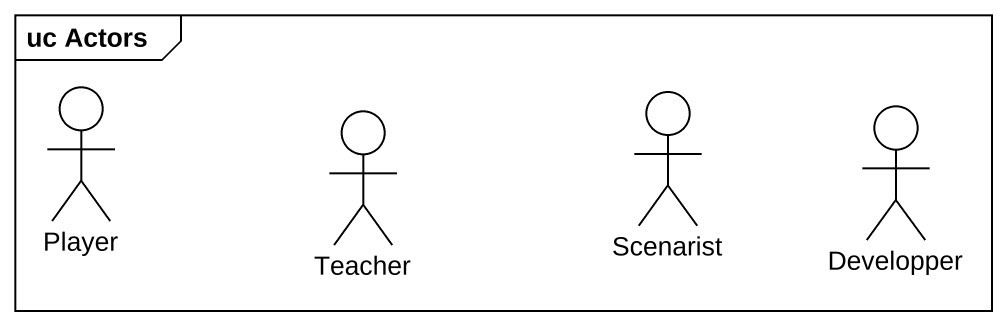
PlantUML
@startuml
mainframe uc Actors
actor Player
actor Teacher
actor Scenarist
actor Developper
@enduml
